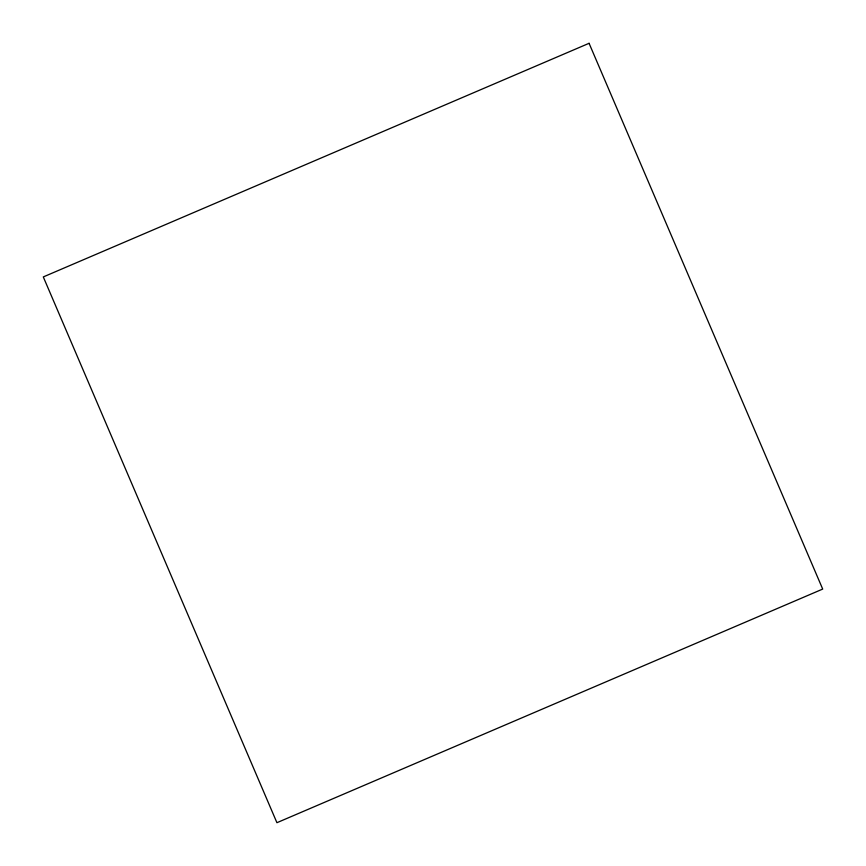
<?xml version="1.0" encoding="UTF-8"?>
<svg xmlns="http://www.w3.org/2000/svg" width="866" height="866" viewBox="0 0 866 866"><rect width="100%" height="100%" fill="white"/><g stroke="black" fill="none" stroke-linecap="round" stroke-linejoin="round"><path stroke-width="1.3" d="M589.075 43.3L43.3 276.925L276.925 822.7L822.7 589.075L589.075 43.3"/></g></svg>
